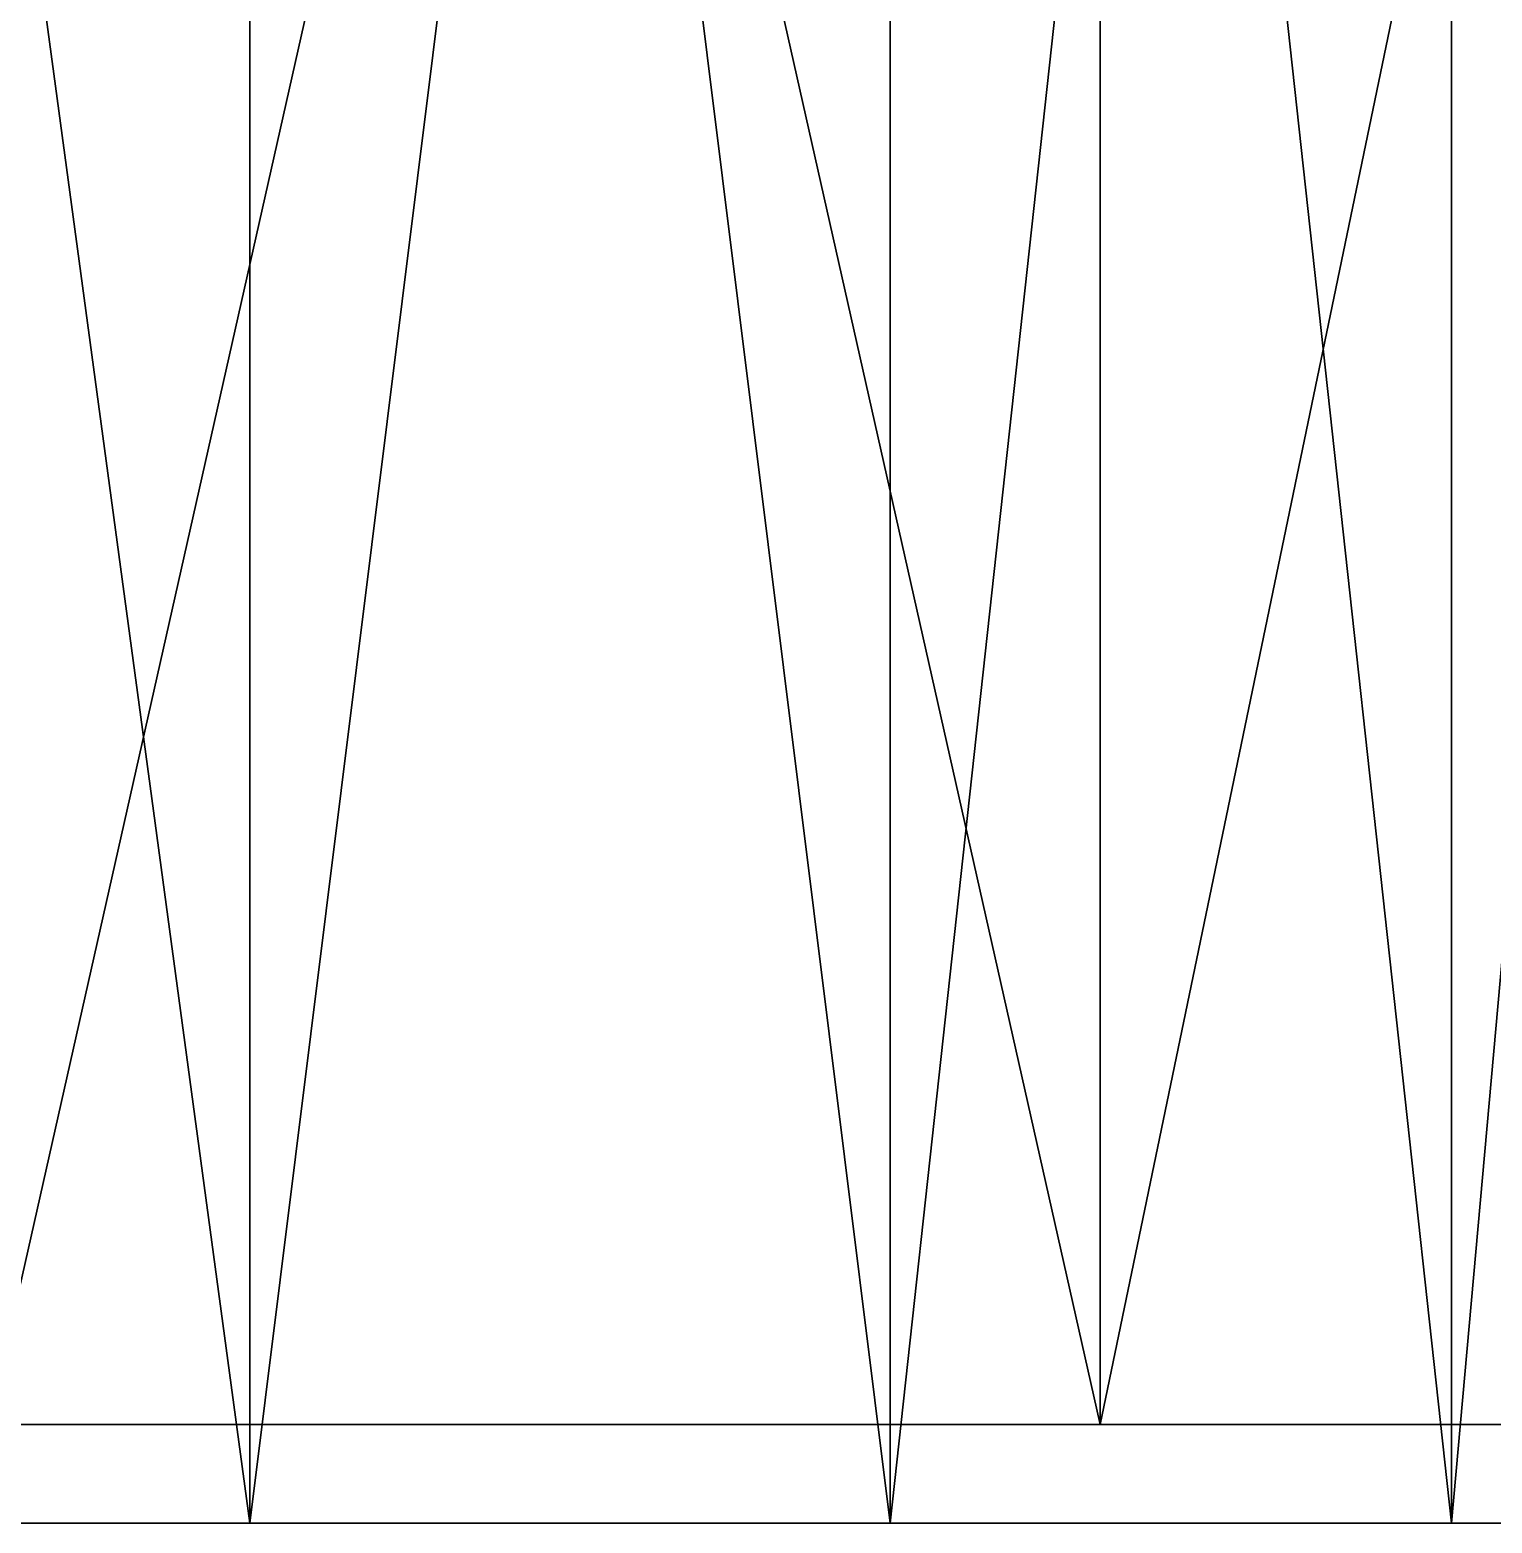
# Model space of a CAD drawing. Header units: millimetres. Extents: x -510 to 550, y -577 to 577.
# Drawn here: x 454.25 to 483.86, y -502 to -471.77 of the extents above; entities that cross this region are included whole.
import ezdxf

# ---------------------------------------------------------------- set-up
doc = ezdxf.new("R2010")
doc.units = ezdxf.units.MM
doc.layers.add('wheel_front_right_visual_0', color=7, linetype='Continuous', true_color=0x14171a)
doc.layers.add('wheel_front_right_visual_1', color=7, linetype='Continuous', true_color=0x7a858c)

msp = doc.modelspace()

# ---------------------------------------------------------------- linework, layer by layer
at = {"layer": 'wheel_front_right_visual_0', "true_color": 0x14171a}
for points in [[(475.922, -400, -169.134), (453.411, -400, -162.306), (453.411, -500, -162.306)], [(475.922, -400, -169.134), (453.411, -500, -162.306), (475.922, -500, -169.135)], [(453.411, -400, -397.694), (475.922, -400, -390.865), (475.922, -500, -390.866)], [(453.411, -400, -397.694), (475.922, -500, -390.866), (453.411, -500, -397.694)], [(496.668, -400, -180.223), (475.922, -400, -169.134), (475.922, -500, -169.135)], [(496.668, -400, -180.223), (475.922, -500, -169.135), (496.668, -500, -180.224)], [(475.922, -400, -390.865), (496.668, -400, -379.776), (496.668, -500, -379.777)], [(475.922, -400, -390.865), (496.668, -500, -379.777), (475.922, -500, -390.866)], [(550, -500, -280), (547.694, -500, -256.589), (430, -500, -280)], [(547.694, -500, -256.589), (540.866, -500, -234.078), (430, -500, -280)], [(540.866, -500, -234.078), (529.776, -500, -213.332), (430, -500, -280)], [(529.776, -500, -213.332), (514.853, -500, -195.147), (430, -500, -280)], [(514.853, -500, -195.147), (496.668, -500, -180.224), (430, -500, -280)], [(496.668, -500, -180.224), (475.922, -500, -169.135), (430, -500, -280)], [(475.922, -500, -169.135), (453.411, -500, -162.306), (430, -500, -280)], [(453.411, -500, -397.694), (475.922, -500, -390.866), (430, -500, -280)], [(475.922, -500, -390.866), (496.668, -500, -379.777), (430, -500, -280)], [(496.668, -500, -379.777), (514.853, -500, -364.853), (430, -500, -280)], [(514.853, -500, -364.853), (529.776, -500, -346.669), (430, -500, -280)], [(529.776, -500, -346.669), (540.866, -500, -325.922), (430, -500, -280)], [(540.866, -500, -325.922), (547.694, -500, -303.411), (430, -500, -280)], [(547.694, -500, -303.411), (550, -500, -280), (430, -500, -280)]]:
    msp.add_3dface(points, dxfattribs=at)
at = {"layer": 'wheel_front_right_visual_1', "true_color": 0x7a858c}
for points in [[(458.701, -398, -210.709), (444.632, -398, -206.441), (444.632, -502, -206.441)], [(458.701, -398, -210.709), (444.632, -502, -206.441), (458.701, -502, -210.709)], [(444.632, -398, -353.559), (458.701, -398, -349.291), (458.701, -502, -349.291)], [(444.632, -398, -353.559), (458.701, -502, -349.291), (444.632, -502, -353.559)], [(471.668, -398, -217.64), (458.701, -398, -210.709), (458.701, -502, -210.709)], [(471.668, -398, -217.64), (458.701, -502, -210.709), (471.668, -502, -217.64)], [(458.701, -398, -349.291), (471.668, -398, -342.36), (471.668, -502, -342.36)], [(458.701, -398, -349.291), (471.668, -502, -342.36), (458.701, -502, -349.291)], [(483.033, -398, -226.967), (471.668, -398, -217.64), (471.668, -502, -217.64)], [(483.033, -398, -226.967), (471.668, -502, -217.64), (483.033, -502, -226.967)], [(471.668, -398, -342.36), (483.033, -398, -333.033), (483.033, -502, -333.033)], [(471.668, -398, -342.36), (483.033, -502, -333.033), (471.668, -502, -342.36)], [(492.36, -398, -238.332), (483.033, -398, -226.967), (483.033, -502, -226.967)], [(492.36, -398, -238.332), (483.033, -502, -226.967), (492.36, -502, -238.332)], [(483.033, -398, -333.033), (492.36, -398, -321.668), (492.36, -502, -321.668)], [(483.033, -398, -333.033), (492.36, -502, -321.668), (483.033, -502, -333.033)], [(505, -502, -280), (503.559, -502, -265.368), (430, -502, -280)], [(503.559, -502, -265.368), (499.291, -502, -251.299), (430, -502, -280)], [(499.291, -502, -251.299), (492.36, -502, -238.332), (430, -502, -280)], [(492.36, -502, -238.332), (483.033, -502, -226.967), (430, -502, -280)], [(483.033, -502, -226.967), (471.668, -502, -217.64), (430, -502, -280)], [(471.668, -502, -217.64), (458.701, -502, -210.709), (430, -502, -280)], [(458.701, -502, -210.709), (444.632, -502, -206.441), (430, -502, -280)], [(444.632, -502, -353.559), (458.701, -502, -349.291), (430, -502, -280)], [(458.701, -502, -349.291), (471.668, -502, -342.36), (430, -502, -280)], [(471.668, -502, -342.36), (483.033, -502, -333.033), (430, -502, -280)], [(483.033, -502, -333.033), (492.36, -502, -321.668), (430, -502, -280)], [(492.36, -502, -321.668), (499.291, -502, -308.701), (430, -502, -280)], [(499.291, -502, -308.701), (503.559, -502, -294.632), (430, -502, -280)], [(503.559, -502, -294.632), (505, -502, -280), (430, -502, -280)]]:
    msp.add_3dface(points, dxfattribs=at)

doc.saveas('drawing.dxf')
